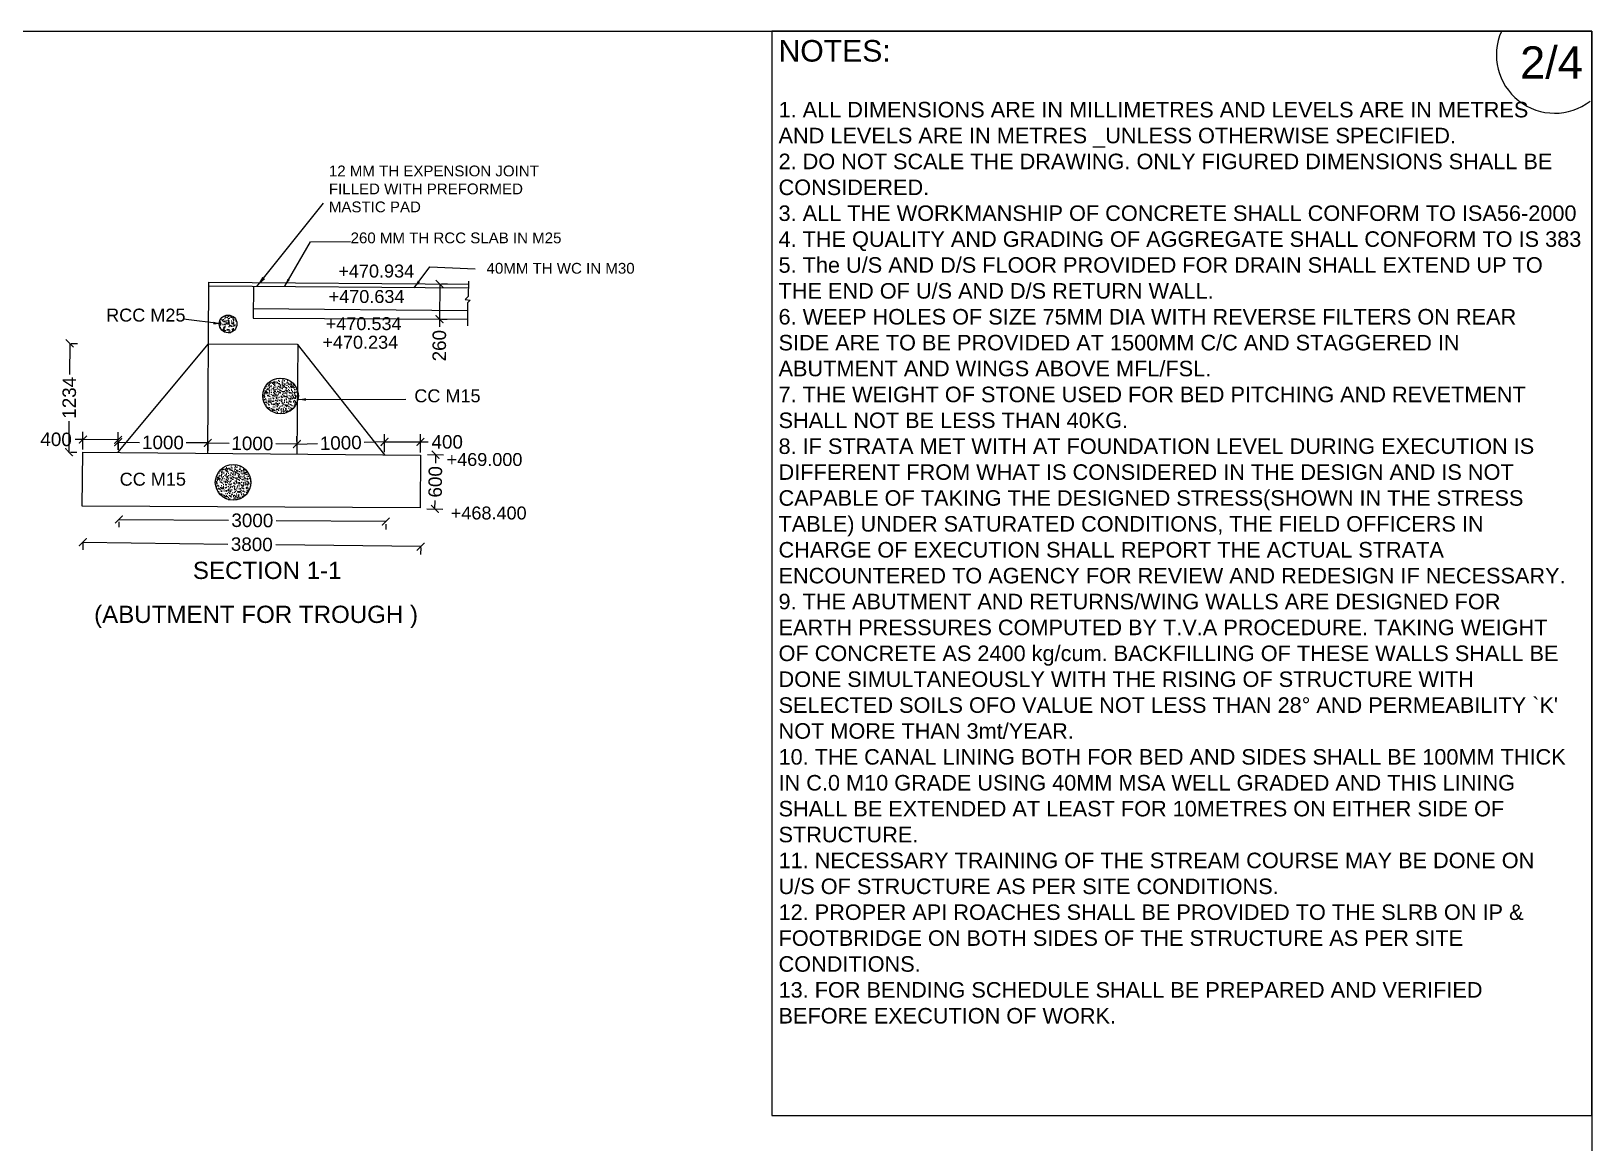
# Model space of a CAD drawing. Header units: inches. Extents: x 19380.6 to 19470.2, y 19430.7 to 19493.1.
# Drawn here: x 19433.97 to 19470.15, y 19467.32 to 19493.1 of the extents above; entities that cross this region are included whole.
import ezdxf

# ---------------------------------------------------------------- set-up
doc = ezdxf.new("R2010")
doc.units = ezdxf.units.IN
doc.header["$MEASUREMENT"] = 0
doc.layers.add('DRAWING', color=7, linetype='Continuous')
doc.layers.get('0').off()
doc.styles.get("Standard").update_dxf_attribs({"font": 'arial.ttf'})
doc.dimstyles.get("Standard").update_dxf_attribs({"dimtxt": 0.18, "dimasz": 0.18, "dimexe": 0.18, "dimexo": 0.0625, "dimgap": 0.09, "dimtad": 0, "dimdec": 4, "dimzin": 0, "dimdsep": 46, "dimtxsty": 'Standard', "dimblk": 'ARCHTICK', "dimblk1": 'DOT', "dimblk2": 'ARCHTICK', "dimcen": 0.09, "dimadec": 0, "dimazin": 0, "dimtfac": 1, "dimtdec": 4, "dimtofl": 0, "dimtmove": 0, "dimatfit": 3, "dimfxl": 1, "dimtolj": 1, "dimtzin": 0, "dimarcsym": 0})

# ---------------------------------------------------------------- blocks, each defined once
blk = doc.blocks.new('_ArchTick')
at = {"color": 0, "linetype": 'ByBlock', "const_width": 0.15}
blk.add_lwpolyline([(-0.5, -0.5), (0.5, 0.5)], dxfattribs=at)
blk = doc.blocks.new('*D105')
at = {"layer": 'Defpoints', "color": 0, "transparency": 16777216}
for p in [(19435.163, 19481.289), (19442.998, 19481.186), (19442.998, 19481.147)]:
    blk.add_point(p, dxfattribs=at)
at = {"layer": 'DRAWING', "color": 0, "lineweight": -2, "transparency": 16777216}
for p, q in [((19435.162, 19481.226), (19435.16, 19481.07)), ((19435.162, 19481.25), (19438.524, 19481.206)), ((19442.998, 19481.147), (19439.636, 19481.191)), ((19442.998, 19481.124), (19442.996, 19480.967))]:
    blk.add_line(p, q, dxfattribs=at)
at = {"layer": 'DRAWING', "color": 0, "lineweight": -2, "transparency": 16777216, "xscale": 0.18, "yscale": 0.18, "zscale": 0.18}
for p, rotation in [((19435.162, 19481.25), 179.2484121530822), ((19442.998, 19481.147), 359.2484121530822)]:
    blk.add_blockref('_ArchTick', p, dxfattribs=dict(at, rotation=rotation))
at = {"layer": 'DRAWING', "color": 0, "transparency": 16777216, "insert": (19439.08, 19481.199), "char_height": 0.3125, "attachment_point": 5, "rotation": 359.2484}
blk.add_mtext('\\A1;3800', dxfattribs=at)
blk = doc.blocks.new('*D106')
at = {"layer": 'Defpoints', "color": 0, "transparency": 16777216}
for p in [(19435.999, 19481.781), (19442.188, 19481.73), (19442.188, 19481.728)]:
    blk.add_point(p, dxfattribs=at)
at = {"layer": 'DRAWING', "color": 0, "lineweight": -2, "transparency": 16777216}
for p, q in [((19435.998, 19481.719), (19435.998, 19481.6)), ((19435.999, 19481.78), (19438.538, 19481.759)), ((19442.188, 19481.728), (19439.649, 19481.749)), ((19442.187, 19481.667), (19442.186, 19481.548))]:
    blk.add_line(p, q, dxfattribs=at)
at = {"layer": 'DRAWING', "color": 0, "lineweight": -2, "transparency": 16777216, "xscale": 0.18, "yscale": 0.18, "zscale": 0.18}
for p, rotation in [((19435.999, 19481.78), 179.5241856119162), ((19442.188, 19481.728), 359.5241856119162)]:
    blk.add_blockref('_ArchTick', p, dxfattribs=dict(at, rotation=rotation))
at = {"layer": 'DRAWING', "color": 0, "transparency": 16777216, "insert": (19439.093, 19481.754), "char_height": 0.3125, "attachment_point": 5, "rotation": 359.5242}
blk.add_mtext('\\A1;3000', dxfattribs=at)
blk = doc.blocks.new('*D107')
at = {"layer": 'Defpoints', "color": 0, "transparency": 16777216}
for p in [(19435.163, 19483.629), (19435.161, 19483.336), (19435.978, 19483.329)]:
    blk.add_point(p, dxfattribs=at)
at = {"layer": 'DRAWING', "color": 0, "lineweight": -2, "transparency": 16777216}
for p, q in [((19435.161, 19483.399), (19435.165, 19483.809)), ((19435.978, 19483.392), (19435.982, 19483.802)), ((19435.163, 19483.629), (19434.983, 19483.63)), ((19435.98, 19483.622), (19435.163, 19483.629))]:
    blk.add_line(p, q, dxfattribs=at)
at = {"layer": 'DRAWING', "color": 0, "lineweight": -2, "transparency": 16777216, "xscale": 0.18, "yscale": 0.18, "zscale": 0.18}
for p, rotation in [((19435.163, 19483.629), 179.5060975205015), ((19435.98, 19483.622), 359.5060975205015)]:
    blk.add_blockref('_ArchTick', p, dxfattribs=dict(at, rotation=rotation))
at = {"layer": 'DRAWING', "color": 0, "transparency": 16777216, "insert": (19434.542, 19483.634), "char_height": 0.3125, "attachment_point": 5, "rotation": 359.5061}
blk.add_mtext('\\A1;400', dxfattribs=at)
blk = doc.blocks.new('*D108')
at = {"layer": 'Defpoints', "color": 0, "transparency": 16777216}
for p in [(19435.98, 19483.622), (19438.06, 19483.552), (19438.061, 19483.604)]:
    blk.add_point(p, dxfattribs=at)
at = {"layer": 'DRAWING', "color": 0, "lineweight": -2, "transparency": 16777216}
for p, q in [((19435.98, 19483.559), (19435.978, 19483.39)), ((19435.98, 19483.57), (19436.479, 19483.565)), ((19438.06, 19483.552), (19437.561, 19483.556)), ((19438.06, 19483.541), (19438.059, 19483.372))]:
    blk.add_line(p, q, dxfattribs=at)
at = {"layer": 'DRAWING', "color": 0, "lineweight": -2, "transparency": 16777216, "xscale": 0.18, "yscale": 0.18, "zscale": 0.18}
for p, rotation in [((19435.98, 19483.57), 179.5060975202557), ((19438.06, 19483.552), 359.5060975202557)]:
    blk.add_blockref('_ArchTick', p, dxfattribs=dict(at, rotation=rotation))
at = {"layer": 'DRAWING', "color": 0, "transparency": 16777216, "insert": (19437.02, 19483.561), "char_height": 0.3125, "attachment_point": 5, "rotation": 359.5061}
blk.add_mtext('\\A1;1000', dxfattribs=at)
blk = doc.blocks.new('*D109')
at = {"layer": 'Defpoints', "color": 0, "transparency": 16777216}
for p in [(19438.06, 19483.552), (19440.127, 19483.526), (19440.127, 19483.526)]:
    blk.add_point(p, dxfattribs=at)
at = {"layer": 'DRAWING', "color": 0, "lineweight": -2, "transparency": 16777216}
for p, q in [((19438.061, 19483.614), (19438.062, 19483.732)), ((19440.128, 19483.589), (19440.129, 19483.706)), ((19438.06, 19483.552), (19438.552, 19483.546)), ((19440.127, 19483.526), (19439.635, 19483.532))]:
    blk.add_line(p, q, dxfattribs=at)
at = {"layer": 'DRAWING', "color": 0, "lineweight": -2, "transparency": 16777216, "xscale": 0.18, "yscale": 0.18, "zscale": 0.18}
for p, rotation in [((19438.06, 19483.552), 179.3016506364352), ((19440.127, 19483.526), 359.3016506364352)]:
    blk.add_blockref('_ArchTick', p, dxfattribs=dict(at, rotation=rotation))
at = {"layer": 'DRAWING', "color": 0, "transparency": 16777216, "insert": (19439.093, 19483.539), "char_height": 0.3125, "attachment_point": 5, "rotation": 359.3017}
blk.add_mtext('\\A1;1000', dxfattribs=at)
blk = doc.blocks.new('*D110')
at = {"layer": 'Defpoints', "color": 0, "transparency": 16777216}
for p in [(19440.127, 19483.526), (19442.159, 19483.578), (19442.159, 19483.578)]:
    blk.add_point(p, dxfattribs=at)
at = {"layer": 'DRAWING', "color": 0, "lineweight": -2, "transparency": 16777216}
for p, q in [((19440.125, 19483.589), (19440.122, 19483.706)), ((19442.158, 19483.641), (19442.155, 19483.758)), ((19440.127, 19483.526), (19440.602, 19483.539)), ((19442.159, 19483.578), (19441.684, 19483.566))]:
    blk.add_line(p, q, dxfattribs=at)
at = {"layer": 'DRAWING', "color": 0, "lineweight": -2, "transparency": 16777216, "xscale": 0.18, "yscale": 0.18, "zscale": 0.18}
for p, rotation in [((19440.127, 19483.526), 181.4611086447361), ((19442.159, 19483.578), 1.461108644736056)]:
    blk.add_blockref('_ArchTick', p, dxfattribs=dict(at, rotation=rotation))
at = {"layer": 'DRAWING', "color": 0, "transparency": 16777216, "insert": (19441.143, 19483.552), "char_height": 0.3125, "attachment_point": 5, "rotation": 1.4611}
blk.add_mtext('\\A1;1000', dxfattribs=at)
blk = doc.blocks.new('*D111')
at = {"layer": 'Defpoints', "color": 0, "transparency": 16777216}
for p in [(19442.991, 19483.576), (19442.159, 19483.273), (19442.99, 19483.271)]:
    blk.add_point(p, dxfattribs=at)
at = {"layer": 'DRAWING', "color": 0, "lineweight": -2, "transparency": 16777216}
for p, q in [((19442.159, 19483.335), (19442.16, 19483.758)), ((19442.991, 19483.334), (19442.992, 19483.756)), ((19442.159, 19483.578), (19442.991, 19483.576)), ((19442.991, 19483.576), (19443.171, 19483.576))]:
    blk.add_line(p, q, dxfattribs=at)
at = {"layer": 'DRAWING', "color": 0, "lineweight": -2, "transparency": 16777216, "xscale": 0.18, "yscale": 0.18, "zscale": 0.18}
for p, rotation in [((19442.159, 19483.578), 179.8721139338327), ((19442.991, 19483.576), 359.8721139338326)]:
    blk.add_blockref('_ArchTick', p, dxfattribs=dict(at, rotation=rotation))
at = {"layer": 'DRAWING', "color": 0, "transparency": 16777216, "insert": (19443.612, 19483.575), "char_height": 0.3125, "attachment_point": 5, "rotation": 359.8721}
blk.add_mtext('\\A1;400', dxfattribs=at)
blk = doc.blocks.new('*D112')
at = {"layer": 'Defpoints', "color": 0, "transparency": 16777216}
for p in [(19434.825, 19485.861), (19434.811, 19483.337), (19434.842, 19483.337)]:
    blk.add_point(p, dxfattribs=at)
at = {"layer": 'DRAWING', "color": 0, "lineweight": -2, "transparency": 16777216}
for p, q in [((19434.857, 19485.861), (19434.853, 19485.14)), ((19434.888, 19485.86), (19435.037, 19485.86)), ((19434.842, 19483.337), (19434.846, 19484.058)), ((19434.873, 19483.337), (19435.022, 19483.336))]:
    blk.add_line(p, q, dxfattribs=at)
at = {"layer": 'DRAWING', "color": 0, "lineweight": -2, "transparency": 16777216, "xscale": 0.18, "yscale": 0.18, "zscale": 0.18}
for p, rotation in [((19434.857, 19485.861), 89.66445372514366), ((19434.842, 19483.337), 269.6644537251436)]:
    blk.add_blockref('_ArchTick', p, dxfattribs=dict(at, rotation=rotation))
at = {"layer": 'DRAWING', "color": 0, "transparency": 16777216, "insert": (19434.849, 19484.599), "char_height": 0.3125, "attachment_point": 5, "rotation": 89.6645}
blk.add_mtext('\\A1;1234', dxfattribs=at)
blk = doc.blocks.new('*D113')
at = {"layer": 'Defpoints', "color": 0, "transparency": 16777216}
for p in [(19443.089, 19483.281), (19443.075, 19482.024), (19443.328, 19482.022)]:
    blk.add_point(p, dxfattribs=at)
at = {"layer": 'DRAWING', "color": 0, "lineweight": -2, "transparency": 16777216}
for p, q in [((19443.152, 19483.281), (19443.523, 19483.276)), ((19443.343, 19483.278), (19443.341, 19483.086)), ((19443.137, 19482.024), (19443.508, 19482.019)), ((19443.328, 19482.022), (19443.331, 19482.214))]:
    blk.add_line(p, q, dxfattribs=at)
at = {"layer": 'DRAWING', "color": 0, "lineweight": -2, "transparency": 16777216, "xscale": 0.18, "yscale": 0.18, "zscale": 0.18}
for p, rotation in [((19443.343, 19483.278), 89.34350264390363), ((19443.328, 19482.022), 269.3435026439037)]:
    blk.add_blockref('_ArchTick', p, dxfattribs=dict(at, rotation=rotation))
at = {"layer": 'DRAWING', "color": 0, "transparency": 16777216, "insert": (19443.336, 19482.65), "char_height": 0.3125, "attachment_point": 5, "rotation": 89.3435}
blk.add_mtext('\\A1;600', dxfattribs=at)
blk = doc.blocks.new('_Dot')
at = {"color": 0, "linetype": 'ByBlock', "lineweight": -2}
blk.add_line((-0.5, 0), (-1, 0), dxfattribs=at)
at = {"color": 0, "linetype": 'ByBlock', "const_width": 0.5}
blk.add_lwpolyline([(-0.25, 0, 1), (0.25, 0, 1)], format="xyb", close=True, dxfattribs=at)
blk = doc.blocks.new('*D114')
at = {"layer": 'Defpoints', "color": 0, "transparency": 16777216}
for p in [(19443.417, 19487.24), (19443.414, 19486.424), (19443.433, 19486.424)]:
    blk.add_point(p, dxfattribs=at)
at = {"layer": 'DRAWING', "color": 0, "lineweight": -2, "transparency": 16777216}
for p, q in [((19443.437, 19487.24), (19443.433, 19486.424)), ((19443.48, 19487.24), (19443.617, 19487.239)), ((19443.433, 19486.424), (19443.432, 19486.244)), ((19443.476, 19486.424), (19443.613, 19486.423))]:
    blk.add_line(p, q, dxfattribs=at)
at = {"layer": 'DRAWING', "color": 0, "lineweight": -2, "transparency": 16777216, "xscale": 0.18, "yscale": 0.18, "zscale": 0.18}
for p, rotation in [((19443.437, 19487.24), 89.73923084225471), ((19443.433, 19486.424), 269.7392308422547)]:
    blk.add_blockref('_ArchTick', p, dxfattribs=dict(at, rotation=rotation))
at = {"layer": 'DRAWING', "color": 0, "transparency": 16777216, "insert": (19443.43, 19485.807), "char_height": 0.3125, "attachment_point": 5, "rotation": 89.7392}
blk.add_mtext('\\A1;260', dxfattribs=at)

msp = doc.modelspace()

# ---------------------------------------------------------------- hatches: boundary and pattern name
at = {"layer": 'DRAWING'}
h = msp.add_hatch(dxfattribs=at)
h.set_pattern_fill('AR-CONC', color=256, scale=0.02, style=0)
h.set_pattern_definition([(50, (0, 0), (0.1434520365, -0.012550427), [0.015, -0.165]), (355, (0, 0), (-0.0277502667, 0.15043842674), [0.012, -0.132]), (100.4514, (0.01195, -0.00105), (0.11570187634, 0.1378879084), [0.012748038, -0.1402284224]), (46.1842, (0, 0.04), (0.2134482097, -0.0331038029), [0.0225, -0.2475]), (96.6356, (0.01779, 0.03724), (0.1869325411, 0.1948235742), [0.0191220576, -0.2103426]), (351.1842, (0, 0.04), (0.186932389, 0.1948237202), [0.018, -0.198]), (21, (0.02, 0.03), (0.1193814104, -0.08052377813), [0.015, -0.165]), (326, (0.02, 0.03), (0.0486630664, 0.145030009), [0.012, -0.132]), (71.4514, (0.02995, 0.02329), (0.1680445257, 0.06450609934), [0.012748038, -0.1402284224]), (37.5, (0, 0), (0.00243197106, 0.06657877077), [0, -0.1304, 0, -0.134, 0, -0.1325]), (7.5, (0, 0), (0.05261390749, 0.07888234238), [0, -0.0764, 0, -0.1274, 0, -0.0505]), (327.5, (-0.0446, 0), (0.10676448723, -0.00451097435), [0, -0.05, 0, -0.156, 0, -0.207]), (317.5, (-0.0646, 0), (0.11663723387, 0.02002099647), [0, -0.065, 0, -0.1036, 0, -0.147])])
h.paths.add_polyline_path([(19438.32464, 19486.31296, 1), (19438.73563, 19486.31296, 1)])
h = msp.add_hatch(dxfattribs=at)
h.set_pattern_fill('AR-CONC', color=256, scale=0.02, style=0)
h.set_pattern_definition([(50, (-19332.76871, -19413.10067), (0.14345203652, -0.012550427), [0.015, -0.165]), (355, (-19332.76871, -19413.10067), (-0.02775026672, 0.15043842674), [0.012, -0.132]), (100.4514, (-19332.75676, -19413.10171), (0.11570187634, 0.1378879084), [0.012748038, -0.1402284224]), (46.1842, (-19332.76871, -19413.06067), (0.2134482097, -0.03310380287), [0.0225, -0.2475]), (96.6356, (-19332.75093, -19413.06342), (0.1869325411, 0.1948235742), [0.0191220576, -0.2103426]), (351.1842, (-19332.76871, -19413.06067), (0.186932389, 0.1948237202), [0.018, -0.198]), (21, (-19332.74871, -19413.07067), (0.11938141042, -0.08052377813), [0.015, -0.165]), (326, (-19332.74871, -19413.07067), (0.0486630664, 0.145030009), [0.012, -0.132]), (71.4514, (-19332.73877, -19413.07738), (0.1680445257, 0.06450609934), [0.012748038, -0.1402284224]), (37.5, (-19332.768714, -19413.100666), (0.002431971063, 0.066578770766), [0, -0.1304, 0, -0.134, 0, -0.1325]), (7.5, (-19332.768714, -19413.100666), (0.05261390749, 0.07888234238), [0, -0.0764, 0, -0.1274, 0, -0.0505]), (327.5, (-19332.813314, -19413.100666), (0.106764487234, -0.004510974347), [0, -0.05, 0, -0.156, 0, -0.207]), (317.5, (-19332.83331, -19413.10067), (0.11663723387, 0.02002099647), [0, -0.065, 0, -0.1036, 0, -0.147])])
h.paths.add_polyline_path([(19440.15957, 19484.64254, 1), (19439.33378, 19484.64254, 1)])
h = msp.add_hatch(dxfattribs=at)
h.set_pattern_fill('AR-CONC', color=256, scale=0.02, style=0)
h.set_pattern_definition([(50, (-19333.86799, -19415.10599), (0.14345203652, -0.012550427), [0.015, -0.165]), (355, (-19333.86799, -19415.10599), (-0.02775026672, 0.15043842674), [0.012, -0.132]), (100.4514, (-19333.85603, -19415.10703), (0.11570187634, 0.1378879084), [0.012748038, -0.1402284224]), (46.1842, (-19333.86799, -19415.06599), (0.2134482097, -0.03310380287), [0.0225, -0.2475]), (96.6356, (-19333.8502, -19415.06875), (0.1869325411, 0.1948235742), [0.0191220576, -0.2103426]), (351.1842, (-19333.86799, -19415.06599), (0.186932389, 0.1948237202), [0.018, -0.198]), (21, (-19333.84799, -19415.07599), (0.11938141042, -0.08052377813), [0.015, -0.165]), (326, (-19333.84799, -19415.07599), (0.0486630664, 0.145030009), [0.012, -0.132]), (71.4514, (-19333.83804, -19415.0827), (0.1680445257, 0.06450609934), [0.012748038, -0.1402284224]), (37.5, (-19333.86799, -19415.10599), (0.002431971063, 0.066578770766), [0, -0.1304, 0, -0.134, 0, -0.1325]), (7.5, (-19333.86799, -19415.10599), (0.05261390749, 0.07888234238), [0, -0.0764, 0, -0.1274, 0, -0.0505]), (327.5, (-19333.91259, -19415.10599), (0.106764487234, -0.004510974347), [0, -0.05, 0, -0.156, 0, -0.207]), (317.5, (-19333.93259, -19415.10599), (0.11663723387, 0.02002099647), [0, -0.065, 0, -0.1036, 0, -0.147])])
h.paths.add_polyline_path([(19439.06029, 19482.63722, 1), (19438.23451, 19482.63722, 1)])

# ---------------------------------------------------------------- linework, layer by layer
for points in [[(19380.55232, 19493.09944), (19470.15397, 19493.09944), (19470.15397, 19430.69453), (19380.55232, 19430.69453)], [(19470.15397, 19493.09944), (19451.13611, 19493.09944), (19451.13611, 19467.95516), (19470.15397, 19467.95516)]]:
    msp.add_lwpolyline(points, close=True, dxfattribs=at)
for points in [[(19438.05897, 19483.31034), (19438.08151, 19487.27969)], [(19438.08103, 19487.19585), (19444.10182, 19487.14859)], [(19438.08151, 19487.27969), (19444.10269, 19487.23475)], [(19439.12211, 19487.18768), (19439.11002, 19486.44397), (19444.08383, 19486.42133)], [(19444.10335, 19487.29971), (19444.09982, 19486.95046), (19444.02681, 19486.87638), (19444.14574, 19486.86227), (19444.08558, 19486.80474), (19444.08314, 19486.26863)], [(19439.11368, 19486.66957), (19444.08475, 19486.62316)], [(19435.9776, 19483.32936), (19438.0778, 19485.85333), (19440.13105, 19485.83888), (19442.15858, 19483.27287)], [(19440.14876, 19485.83876), (19440.12548, 19483.29145)], [(19435.14997, 19482.0861), (19435.16075, 19483.33683), (19442.99041, 19483.26526), (19442.9877, 19482.0504), (19435.14997, 19482.0861)]]:
    msp.add_lwpolyline(points, dxfattribs=at)
for centre, radius in [((19438.53013, 19486.31296), 0.2055), ((19439.74667, 19484.64254), 0.41289), ((19438.6474, 19482.63722), 0.41289)]:
    msp.add_circle(centre, radius, dxfattribs=at)
msp.add_arc((19469.29453, 19492.5492), 1.3513, 156.112979, 307.553428, dxfattribs=at)

# ---------------------------------------------------------------- texts
for s, height, p in [('2/4', 0.75, (19468.49168, 19491.99876)), ('+470.934', 0.3, (19441.08616, 19487.38811)), ('+470.634', 0.3, (19440.86117, 19486.79775)), ('RCC M25', 0.3, (19435.70249, 19486.36683)), ('+470.534', 0.3, (19440.79487, 19486.16852)), ('+470.234', 0.3, (19440.71546, 19485.73677)), ('CC M15', 0.3, (19442.84866, 19484.49455)), ('+469.000', 0.3, (19443.59682, 19483.01765)), ('CC M15', 0.3, (19436.01671, 19482.5606)), ('+468.400', 0.3, (19443.69425, 19481.77717)), ('SECTION 1-1', 0.4, (19437.71447, 19480.39746)), ('(ABUTMENT FOR TROUGH )', 0.4, (19435.42404, 19479.37784))]:
    msp.add_text(s, height=height, dxfattribs=at).set_placement(p)
at = {"layer": 'DRAWING', "attachment_point": 1}
for s, insert, char_height, width in [("{\\H1.3889x;NOTES: } \\P\\P1. ALL DIMENSIONS ARE IN MILLIMETRES AND LEVELS ARE IN METRES AND LEVELS ARE IN METRES _UNLESS OTHERWISE SPECIFIED. \\P2. DO NOT SCALE THE DRAWING. ONLY FIGURED DIMENSIONS SHALL BE CONSIDERED. \\P3. ALL THE WORKMANSHIP OF CONCRETE SHALL CONFORM TO ISA56-2000 \\P4. THE QUALITY AND GRADING OF AGGREGATE SHALL CONFORM TO IS 383 \\P5. The U/S AND D/S FLOOR PROVIDED FOR DRAIN SHALL EXTEND UP TO THE END OF U/S AND D/S RETURN WALL. \\P6. WEEP HOLES OF SIZE 75MM DIA WITH REVERSE FILTERS ON REAR SIDE ARE TO BE PROVIDED AT 1500MM C/C AND STAGGERED IN ABUTMENT AND WINGS ABOVE MFL/FSL. \\P7. THE WEIGHT OF STONE USED FOR BED PITCHING AND REVETMENT SHALL NOT BE LESS THAN 40KG. \\P8. IF STRATA MET WITH AT FOUNDATION LEVEL DURING EXECUTION IS DIFFERENT FROM WHAT IS CONSIDERED IN THE DESIGN AND IS NOT CAPABLE OF TAKING THE DESIGNED STRESS(SHOWN IN THE STRESS TABLE) UNDER SATURATED CONDITIONS, THE FIELD OFFICERS IN CHARGE OF EXECUTION SHALL REPORT THE ACTUAL STRATA ENCOUNTERED TO AGENCY FOR REVIEW AND REDESIGN IF NECESSARY. \\P9. THE ABUTMENT AND RETURNS/WING WALLS ARE DESIGNED FOR EARTH PRESSURES COMPUTED BY T.V.A PROCEDURE. TAKING WEIGHT OF CONCRETE AS 2400 kg/cum. BACKFILLING OF THESE WALLS SHALL BE DONE SIMULTANEOUSLY WITH THE RISING OF STRUCTURE WITH SELECTED SOILS OFO VALUE NOT LESS THAN 28° AND PERMEABILITY `K' NOT MORE THAN 3mt/YEAR. \\P10. THE CANAL LINING BOTH FOR BED AND SIDES SHALL BE 100MM THICK IN C.0 M10 GRADE USING 40MM MSA WELL GRADED AND THIS LINING SHALL BE EXTENDED AT LEAST FOR 10METRES ON EITHER SIDE OF STRUCTURE. \\P11. NECESSARY TRAINING OF THE STREAM COURSE MAY BE DONE ON U/S OF STRUCTURE AS PER SITE CONDITIONS. \\P12. PROPER API ROACHES SHALL BE PROVIDED TO THE SLRB ON IP & FOOTBRIDGE ON BOTH SIDES OF THE STRUCTURE AS PER SITE CONDITIONS. \\P13. FOR BENDING SCHEDULE SHALL BE PREPARED AND VERIFIED BEFORE EXECUTION OF WORK. ", (19451.29519, 19492.89505), 0.36012461, 18.2892918), ('12 MM TH EXPENSION JOINT \\PFILLED WITH PREFORMED \\PMASTIC PAD ', (19440.86761, 19489.98417), 0.25, 9.4471801), ('260 MM TH RCC SLAB IN M25', (19441.3717, 19488.4316), 0.25, 6.0409175), ('40MM TH WC IN M30', (19444.52402, 19487.72693), 0.25, 4.7497365)]:
    msp.add_mtext(s, dxfattribs=dict(at, insert=insert, char_height=char_height, width=width))

# ---------------------------------------------------------------- dimensions: what is measured, and where the dimension line sits
at = {"layer": 'DRAWING'}
for p1, p2, distance, text, picture, middle in [((19443.41748, 19487.23987), (19443.41377, 19486.42438), 0.01914, '260', '*D114', (19443.4301, 19485.80695)), ((19434.82535, 19485.86081), (19434.81057, 19483.33736), 0.03153, '1234', '*D112', (19434.84949, 19484.5989)), ((19435.9776, 19483.32936), (19435.16074, 19483.3364), -0.29237, '400', '*D107', (19434.54231, 19483.63412)), ((19435.98012, 19483.62172), (19438.06064, 19483.60379), -0.05211, '1000', '*D108', (19437.01993, 19483.56065)), ((19438.06019, 19483.55168), (19440.12677, 19483.52649), 0, '1000', '*D109', (19439.09348, 19483.53908)), ((19440.12677, 19483.52649), (19442.15927, 19483.57833), 0, '1000', '*D110', (19441.14302, 19483.55241)), ((19442.15858, 19483.27287), (19442.99043, 19483.27101), 0.30547, '400', '*D111', (19443.61208, 19483.57509)), ((19443.0892, 19483.28139), (19443.0748, 19482.02441), 0.25358, '600', '*D113', (19443.33556, 19482.64999)), ((19435.99901, 19481.78117), (19442.18797, 19481.72977), -0.0015, '3000', '*D106', (19439.09348, 19481.75398)), ((19435.16256, 19481.28885), (19442.99848, 19481.18606), -0.03871, '3800', '*D105', (19439.08001, 19481.19875))]:
    dim = msp.add_aligned_dim(p1=p1, p2=p2, distance=distance, text=text, dimstyle='Standard', override={"dimtxt": 0.3125, "dimblk1": 'ArchTick', "dimsah": 1}, dxfattribs=at)
    dim.commit()
    dim.dimension.update_dxf_attribs({"geometry": picture, "text_midpoint": middle})

# ---------------------------------------------------------------- leaders
for points, override in [([(19439.19913, 19487.18138), (19440.73962, 19489.10903)], {"dimasz": 0.25, "dimgap": 0.09, "dimtad": 0}), ([(19439.84426, 19487.19079), (19440.44247, 19488.21206), (19441.3717, 19488.22464)], {"dimgap": 0.09, "dimtad": 0}), ([(19442.84784, 19487.15241), (19443.20899, 19487.63525), (19444.2591, 19487.59085)], {"dimgap": 0.09, "dimtad": 0}), ([(19438.37221, 19486.31068), (19437.49826, 19486.41858)], {"dimgap": 0.09, "dimtad": 0}), ([(19440.15859, 19484.55855), (19442.65221, 19484.56809)], {"dimgap": 0.09, "dimtad": 0})]:
    msp.add_leader(points, dimstyle='Standard', override=override, dxfattribs=at)

doc.saveas('drawing.dxf')
